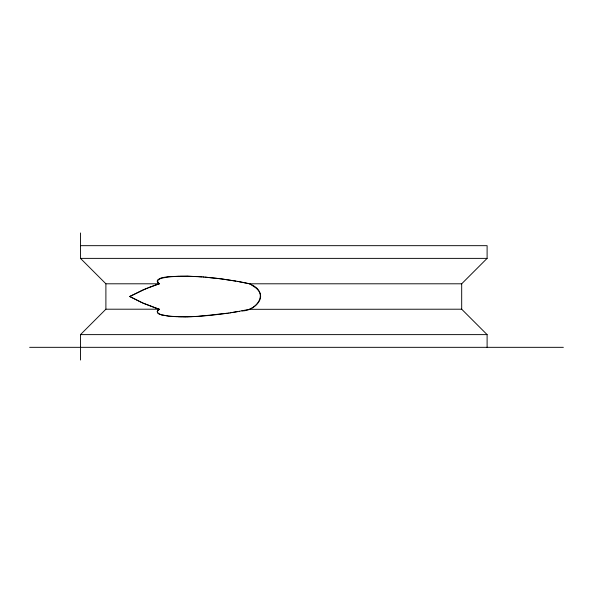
<?xml version="1.0" encoding="UTF-8"?>
<svg xmlns="http://www.w3.org/2000/svg" width="593" height="593" viewBox="0 0 593 593"><rect width="100%" height="100%" fill="white"/><g stroke="black" fill="none" stroke-linecap="round" stroke-linejoin="round"><path stroke-width="0.89" d="M156.285 308.234L159.28 309.205L157.219 311.54L158.257 313.482L161.704 314.898L167.752 316.01M157.96 310.317C155.648 312.615 159.354 314.438 161.34 314.794M80.478 360.033L80.478 334.622L105.895 309.205L159.28 309.205L158.094 310.176M237.408 281.364L249.52 283.795L461.68 283.795L487.105 258.378L487.105 245.672L80.478 245.672M250.016 308.953C256.561 306.218 264.122 298.346 258.874 291.156M147.442 288.02L129.726 296.5L141.779 302.578M148.28 287.687L156.003 284.862M156.285 284.766L158.079 284.173M187.262 276.205C184.883 276.761 149.873 274.566 159.28 283.795L143.165 289.807L129.726 296.5L143.165 303.193L156.003 308.138M158.235 284.121L159.28 283.795L158.82 283.454M249.016 309.316L461.68 309.205L487.105 334.622L487.105 347.328M248.511 309.427L247.007 309.754M246.503 309.857L245.495 310.072M244.991 310.176L241.966 310.776M241.425 310.88C256.006 311.651 270.549 292.594 250.468 284.284M240.906 310.984L239.327 311.281M239.157 311.31L232.159 312.533M237.615 311.599L230.41 312.815M228.668 313.089L230.773 312.763M229.061 313.03L198.573 316.351M227.349 313.289L210.367 315.402L193.259 316.618M197.002 316.44L187.521 316.795M192.473 316.655L185.935 316.818M179.486 276.212L168.538 276.894L160.992 278.31L157.456 280.281L157.219 281.475L157.946 282.668M187.262 316.795L178.026 316.751M180.25 276.197L185.935 276.182M185.668 316.818L185.142 316.825M184.883 316.825L182.466 316.825M80.478 232.967L80.478 258.378L487.105 258.378M80.478 258.378L105.895 283.795L159.28 283.795M80.478 334.622L487.105 334.622M29.65 347.328L563.35 347.328M181.703 316.825L169.694 316.232L161.615 314.876M186.261 276.19L197.217 276.575M187.521 276.205L202.087 276.887M177.307 316.729L172.459 316.469M198.573 276.649L203.733 277.013M203.355 276.983L218.81 278.547L235.91 281.097M171.8 316.417L168.538 316.106M204.97 277.109L221.715 278.918L237.615 281.401M239.157 281.69L243.478 282.52M243.982 282.624L244.991 282.824M245.495 282.928L248.511 283.573M249.016 283.684L250.016 284.047M158.88 309.079L158.398 308.931M157.997 308.797L142.565 302.927M249.994 284.032L250.52 284.306M250.95 284.536L256.339 288.287M158.65 283.321L158.094 282.824M256.732 288.65L258.563 290.711M461.688 283.795L461.688 309.205M105.895 283.795L105.895 309.205"/></g></svg>
